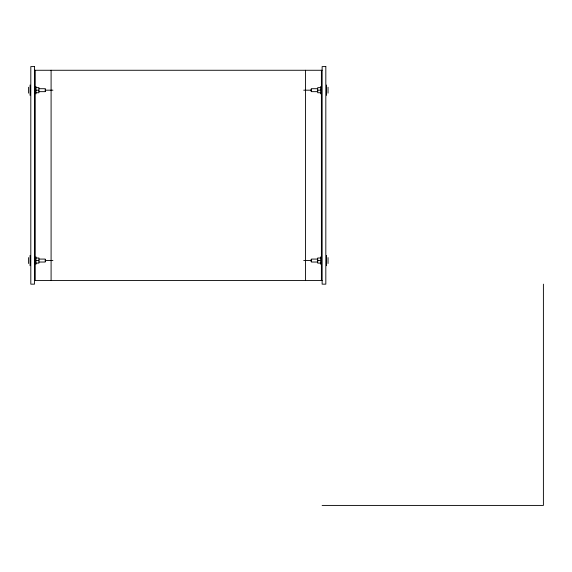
<?xml version="1.0" encoding="UTF-8"?>
<svg xmlns="http://www.w3.org/2000/svg" width="572" height="572" viewBox="0 0 572 572"><rect width="100%" height="100%" fill="white"/><g stroke="black" fill="none" stroke-linecap="round" stroke-linejoin="round"><path stroke-width="0.86" d="M34.499 70.27L322.136 70.27M35.979 87.63L38.925 87.63L38.925 92.743L35.979 92.743M320.663 87.63L317.717 87.63L317.717 92.743L320.663 92.743M38.968 88.71L45.195 88.71L45.195 91.656L38.968 91.656M317.667 88.71L311.447 88.71L311.447 91.656L317.667 91.656M35.979 90.183L38.925 90.183M45.56 90.183L52.939 90.183M303.703 90.183L311.075 90.183M317.717 90.183L320.663 90.183M35.979 258.001L38.925 258.001L38.925 263.113L35.979 263.113M320.663 258.001L317.717 258.001L317.717 263.113L320.663 263.113M38.968 259.08L45.195 259.08L45.195 262.033L38.968 262.033M317.667 259.08L311.447 259.08L311.447 262.033L317.667 262.033M35.979 260.553L38.925 260.553M45.56 260.553L52.939 260.553M303.703 260.553L311.075 260.553M317.717 260.553L320.663 260.553M34.499 280.466L322.136 280.466M322.136 505.419L543.4 505.419L543.4 284.155M328.042 87.237L328.042 93.136M328.042 257.607L328.042 263.506M326.562 85.021L326.562 95.345M326.562 255.391L326.562 265.715M321.4 70.27L321.4 280.466M320.663 86.494L320.663 93.872M320.663 256.871L320.663 264.243M311.075 89.082L311.075 91.284M311.075 259.452L311.075 261.661M305.548 70.27L305.548 280.466M51.094 70.27L51.094 280.466M45.56 89.082L45.56 91.284M45.56 259.452L45.56 261.661M35.979 86.494L35.979 93.872M35.979 256.871L35.979 264.243M35.235 70.27L35.235 280.466M30.073 85.021L30.073 95.345M30.073 255.391L30.073 265.715M28.6 87.237L28.6 93.136M28.6 257.607L28.6 263.506M34.499 66.581L30.809 66.581L30.809 284.155L34.499 284.155L34.499 66.581M325.825 66.581L322.136 66.581L322.136 284.155L325.825 284.155L325.825 66.581"/></g></svg>
